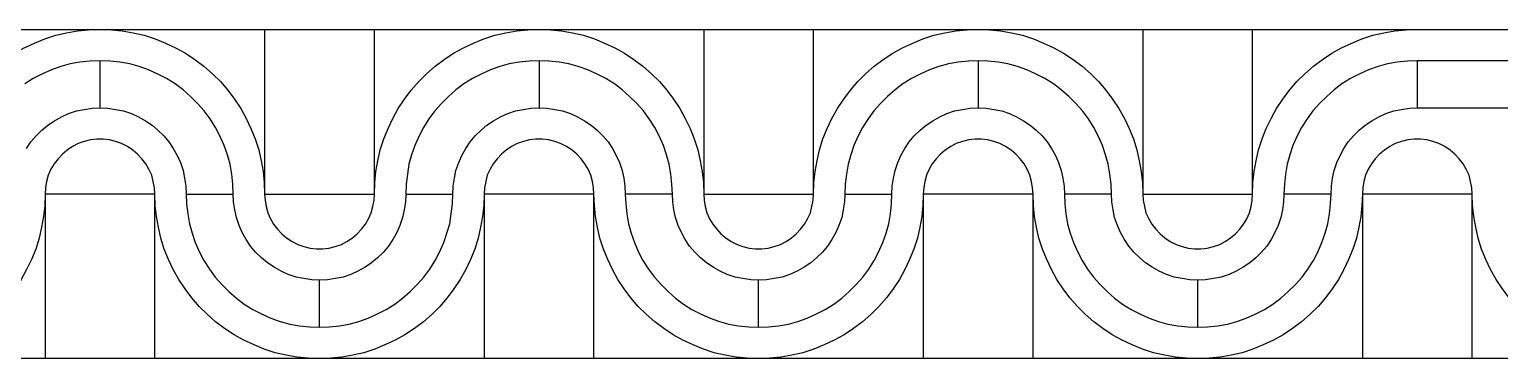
# Model space of a CAD drawing. Extents: x 190.8 to 267.1, y 124 to 174.8.
# Drawn here: x 225.69 to 226.627, y 139.376 to 139.586 of the extents above; entities that cross this region are included whole.
import ezdxf

# ---------------------------------------------------------------- set-up
doc = ezdxf.new("R2010")
doc.units = 0
doc.header["$MEASUREMENT"] = 0

msp = doc.modelspace()

# ---------------------------------------------------------------- linework, layer by layer
msp.add_line((224.54463, 139.58555), (226.67133, 139.58555))
for points in [[(225.62963, 139.48055), (225.62988, 139.4878), (225.63063, 139.4948), (225.63188, 139.5018), (225.63338, 139.5088), (225.63563, 139.5158), (225.63838, 139.5223), (225.64138, 139.5288), (225.64488, 139.53505), (225.64888, 139.54105), (225.65313, 139.5468), (225.65788, 139.5523), (225.66288, 139.5573), (225.66838, 139.56205), (225.67413, 139.5663), (225.68013, 139.5703), (225.68638, 139.5738), (225.69288, 139.5768), (225.69938, 139.57955), (225.70638, 139.5818), (225.71338, 139.5833), (225.72038, 139.58455), (225.72738, 139.5853), (225.73463, 139.58555)], [(225.73463, 139.58555), (225.74188, 139.5853), (225.74888, 139.58455), (225.75588, 139.5833), (225.76288, 139.5818), (225.76988, 139.57955), (225.77638, 139.5768), (225.78288, 139.5738), (225.78913, 139.5703), (225.79513, 139.5663), (225.80088, 139.56205), (225.80638, 139.5573), (225.81138, 139.5523), (225.81613, 139.5468), (225.82038, 139.54105), (225.82438, 139.53505), (225.82788, 139.5288), (225.83088, 139.5223), (225.83363, 139.5158), (225.83588, 139.5088), (225.83738, 139.5018), (225.83863, 139.4948), (225.83938, 139.4878), (225.83963, 139.48055)], [(225.83963, 139.58555), (225.83963, 139.48055), (225.90963, 139.48055), (225.90963, 139.58555)], [(225.90963, 139.48055), (225.90988, 139.4878), (225.91063, 139.4948), (225.91188, 139.5018), (225.91338, 139.5088), (225.91563, 139.5158), (225.91838, 139.5223), (225.92138, 139.5288), (225.92488, 139.53505), (225.92888, 139.54105), (225.93313, 139.5468), (225.93788, 139.5523), (225.94288, 139.5573), (225.94838, 139.56205), (225.95413, 139.5663), (225.96013, 139.5703), (225.96638, 139.5738), (225.97288, 139.5768), (225.97938, 139.57955), (225.98638, 139.5818), (225.99338, 139.5833), (226.00038, 139.58455), (226.00738, 139.5853), (226.01463, 139.58555)], [(226.01463, 139.58555), (226.02188, 139.5853), (226.02888, 139.58455), (226.03588, 139.5833), (226.04288, 139.5818), (226.04988, 139.57955), (226.05638, 139.5768), (226.06288, 139.5738), (226.06913, 139.5703), (226.07513, 139.5663), (226.08088, 139.56205), (226.08638, 139.5573), (226.09138, 139.5523), (226.09613, 139.5468), (226.10038, 139.54105), (226.10438, 139.53505), (226.10788, 139.5288), (226.11088, 139.5223), (226.11363, 139.5158), (226.11588, 139.5088), (226.11738, 139.5018), (226.11863, 139.4948), (226.11938, 139.4878), (226.11963, 139.48055)], [(226.11963, 139.58555), (226.11963, 139.48055), (226.18963, 139.48055), (226.18963, 139.58555)], [(226.18963, 139.48055), (226.18988, 139.4878), (226.19063, 139.4948), (226.19188, 139.5018), (226.19338, 139.5088), (226.19563, 139.5158), (226.19838, 139.5223), (226.20138, 139.5288), (226.20488, 139.53505), (226.20888, 139.54105), (226.21313, 139.5468), (226.21788, 139.5523), (226.22288, 139.5573), (226.22838, 139.56205), (226.23413, 139.5663), (226.24013, 139.5703), (226.24638, 139.5738), (226.25288, 139.5768), (226.25938, 139.57955), (226.26638, 139.5818), (226.27338, 139.5833), (226.28038, 139.58455), (226.28738, 139.5853), (226.29463, 139.58555)], [(226.29463, 139.58555), (226.30188, 139.5853), (226.30888, 139.58455), (226.31588, 139.5833), (226.32288, 139.5818), (226.32988, 139.57955), (226.33638, 139.5768), (226.34288, 139.5738), (226.34913, 139.5703), (226.35513, 139.5663), (226.36088, 139.56205), (226.36638, 139.5573), (226.37138, 139.5523), (226.37613, 139.5468), (226.38038, 139.54105), (226.38438, 139.53505), (226.38788, 139.5288), (226.39088, 139.5223), (226.39363, 139.5158), (226.39588, 139.5088), (226.39738, 139.5018), (226.39863, 139.4948), (226.39938, 139.4878), (226.39963, 139.48055)], [(226.39963, 139.58555), (226.39963, 139.48055), (226.46963, 139.48055), (226.46963, 139.58555)], [(226.46963, 139.48055), (226.46988, 139.4878), (226.47063, 139.4948), (226.47188, 139.5018), (226.47338, 139.5088), (226.47563, 139.5158), (226.47838, 139.5223), (226.48138, 139.5288), (226.48488, 139.53505), (226.48888, 139.54105), (226.49313, 139.5468), (226.49788, 139.5523), (226.50288, 139.5573), (226.50838, 139.56205), (226.51413, 139.5663), (226.52013, 139.5703), (226.52638, 139.5738), (226.53288, 139.5768), (226.53938, 139.57955), (226.54638, 139.5818), (226.55338, 139.5833), (226.56038, 139.58455), (226.56738, 139.5853), (226.57463, 139.58555)], [(225.73463, 139.56555), (225.72838, 139.5653), (225.72188, 139.56455), (225.71563, 139.56355), (225.70963, 139.5618), (225.70363, 139.5598), (225.69763, 139.55705), (225.69213, 139.5543), (225.68663, 139.5508)], [(226.01463, 139.56555), (226.00838, 139.5653), (226.00188, 139.56455), (225.99563, 139.56355), (225.98963, 139.5618), (225.98363, 139.5598), (225.97763, 139.55705), (225.97213, 139.5543), (225.96663, 139.5508), (225.96163, 139.54705), (225.95688, 139.5428), (225.95238, 139.5383), (225.94813, 139.53355), (225.94438, 139.52855), (225.94088, 139.52305), (225.93813, 139.51755), (225.93538, 139.51155), (225.93338, 139.50555), (225.93163, 139.49955), (225.93063, 139.4933), (225.92988, 139.4868), (225.92963, 139.48055), (225.95963, 139.48055), (225.95988, 139.48555), (225.96063, 139.49055), (225.96163, 139.49555), (225.96338, 139.50055), (225.96538, 139.50505), (225.96788, 139.50955), (225.97063, 139.5138), (225.97388, 139.51755), (225.97763, 139.5213), (225.98138, 139.52455), (225.98563, 139.5273), (225.99013, 139.5298), (225.99463, 139.5318), (225.99963, 139.53355), (226.00463, 139.53455), (226.00963, 139.5353), (226.01463, 139.53555)], [(226.09963, 139.48055), (226.09938, 139.4868), (226.09863, 139.4933), (226.09763, 139.49955), (226.09588, 139.50555), (226.09388, 139.51155), (226.09113, 139.51755), (226.08838, 139.52305), (226.08488, 139.52855), (226.08113, 139.53355), (226.07688, 139.5383), (226.07238, 139.5428), (226.06763, 139.54705), (226.06263, 139.5508), (226.05713, 139.5543), (226.05163, 139.55705), (226.04563, 139.5598), (226.03963, 139.5618), (226.03363, 139.56355), (226.02738, 139.56455), (226.02088, 139.5653), (226.01463, 139.56555), (226.01463, 139.53555), (226.01963, 139.5353), (226.02463, 139.53455), (226.02963, 139.53355), (226.03463, 139.5318), (226.03913, 139.5298), (226.04363, 139.5273), (226.04788, 139.52455), (226.05163, 139.5213), (226.05538, 139.51755), (226.05863, 139.5138), (226.06138, 139.50955), (226.06388, 139.50505), (226.06588, 139.50055), (226.06763, 139.49555), (226.06863, 139.49055), (226.06938, 139.48555), (226.06963, 139.48055)], [(226.29463, 139.56555), (226.28838, 139.5653), (226.28188, 139.56455), (226.27563, 139.56355), (226.26963, 139.5618), (226.26363, 139.5598), (226.25763, 139.55705), (226.25213, 139.5543), (226.24663, 139.5508), (226.24163, 139.54705), (226.23688, 139.5428), (226.23238, 139.5383), (226.22813, 139.53355), (226.22438, 139.52855), (226.22088, 139.52305), (226.21813, 139.51755), (226.21538, 139.51155), (226.21338, 139.50555), (226.21163, 139.49955), (226.21063, 139.4933), (226.20988, 139.4868), (226.20963, 139.48055), (226.23963, 139.48055), (226.23988, 139.48555), (226.24063, 139.49055), (226.24163, 139.49555), (226.24338, 139.50055), (226.24538, 139.50505), (226.24788, 139.50955), (226.25063, 139.5138), (226.25388, 139.51755), (226.25763, 139.5213), (226.26138, 139.52455), (226.26563, 139.5273), (226.27013, 139.5298), (226.27463, 139.5318), (226.27963, 139.53355), (226.28463, 139.53455), (226.28963, 139.5353), (226.29463, 139.53555)], [(226.37963, 139.48055), (226.37938, 139.4868), (226.37863, 139.4933), (226.37763, 139.49955), (226.37588, 139.50555), (226.37388, 139.51155), (226.37113, 139.51755), (226.36838, 139.52305), (226.36488, 139.52855), (226.36113, 139.53355), (226.35688, 139.5383), (226.35238, 139.5428), (226.34763, 139.54705), (226.34263, 139.5508), (226.33713, 139.5543), (226.33163, 139.55705), (226.32563, 139.5598), (226.31963, 139.5618), (226.31363, 139.56355), (226.30738, 139.56455), (226.30088, 139.5653), (226.29463, 139.56555), (226.29463, 139.53555), (226.29963, 139.5353), (226.30463, 139.53455), (226.30963, 139.53355), (226.31463, 139.5318), (226.31913, 139.5298), (226.32363, 139.5273), (226.32788, 139.52455), (226.33163, 139.5213), (226.33538, 139.51755), (226.33863, 139.5138), (226.34138, 139.50955), (226.34388, 139.50505), (226.34588, 139.50055), (226.34763, 139.49555), (226.34863, 139.49055), (226.34938, 139.48555), (226.34963, 139.48055)], [(226.57463, 139.56555), (226.56838, 139.5653), (226.56188, 139.56455), (226.55563, 139.56355), (226.54963, 139.5618), (226.54363, 139.5598), (226.53763, 139.55705), (226.53213, 139.5543), (226.52663, 139.5508), (226.52163, 139.54705), (226.51688, 139.5428), (226.51238, 139.5383), (226.50813, 139.53355), (226.50438, 139.52855), (226.50088, 139.52305), (226.49813, 139.51755), (226.49538, 139.51155), (226.49338, 139.50555), (226.49163, 139.49955), (226.49063, 139.4933), (226.48988, 139.4868), (226.48963, 139.48055)], [(225.68788, 139.50955), (225.69063, 139.5138), (225.69388, 139.51755), (225.69763, 139.5213), (225.70138, 139.52455), (225.70563, 139.5273), (225.71013, 139.5298), (225.71463, 139.5318), (225.71963, 139.53355), (225.72463, 139.53455), (225.72963, 139.5353), (225.73463, 139.53555)], [(226.51963, 139.48055), (226.51988, 139.48555), (226.52063, 139.49055), (226.52163, 139.49555), (226.52338, 139.50055), (226.52538, 139.50505), (226.52788, 139.50955), (226.53063, 139.5138), (226.53388, 139.51755), (226.53763, 139.5213), (226.54138, 139.52455), (226.54563, 139.5273), (226.55013, 139.5298), (226.55463, 139.5318), (226.55963, 139.53355), (226.56463, 139.53455), (226.56963, 139.5353), (226.57463, 139.53555)], [(225.76963, 139.48055), (225.76938, 139.48455), (225.76863, 139.48855), (225.76763, 139.49255), (225.76588, 139.4963), (225.76388, 139.4998), (225.76138, 139.50305), (225.75863, 139.50605), (225.75563, 139.50855), (225.75213, 139.5108), (225.74838, 139.5128), (225.74463, 139.51405), (225.74063, 139.51505), (225.73663, 139.51555), (225.73263, 139.51555), (225.72863, 139.51505), (225.72463, 139.51405), (225.72063, 139.5128), (225.71713, 139.5108), (225.71363, 139.50855), (225.71063, 139.50605), (225.70788, 139.50305), (225.70538, 139.4998), (225.70338, 139.4963), (225.70163, 139.49255), (225.70063, 139.48855), (225.69988, 139.48455), (225.69963, 139.48055)], [(226.04963, 139.48055), (226.04938, 139.48455), (226.04863, 139.48855), (226.04763, 139.49255), (226.04588, 139.4963), (226.04388, 139.4998), (226.04138, 139.50305), (226.03863, 139.50605), (226.03563, 139.50855), (226.03213, 139.5108), (226.02838, 139.5128), (226.02463, 139.51405), (226.02063, 139.51505), (226.01663, 139.51555), (226.01263, 139.51555), (226.00863, 139.51505), (226.00463, 139.51405), (226.00063, 139.5128), (225.99713, 139.5108), (225.99363, 139.50855), (225.99063, 139.50605), (225.98788, 139.50305), (225.98538, 139.4998), (225.98338, 139.4963), (225.98163, 139.49255), (225.98063, 139.48855), (225.97988, 139.48455), (225.97963, 139.48055)], [(226.32963, 139.48055), (226.32938, 139.48455), (226.32863, 139.48855), (226.32763, 139.49255), (226.32588, 139.4963), (226.32388, 139.4998), (226.32138, 139.50305), (226.31863, 139.50605), (226.31563, 139.50855), (226.31213, 139.5108), (226.30838, 139.5128), (226.30463, 139.51405), (226.30063, 139.51505), (226.29663, 139.51555), (226.29263, 139.51555), (226.28863, 139.51505), (226.28463, 139.51405), (226.28063, 139.5128), (226.27713, 139.5108), (226.27363, 139.50855), (226.27063, 139.50605), (226.26788, 139.50305), (226.26538, 139.4998), (226.26338, 139.4963), (226.26163, 139.49255), (226.26063, 139.48855), (226.25988, 139.48455), (226.25963, 139.48055)], [(226.60963, 139.48055), (226.60938, 139.48455), (226.60863, 139.48855), (226.60763, 139.49255), (226.60588, 139.4963), (226.60388, 139.4998), (226.60138, 139.50305), (226.59863, 139.50605), (226.59563, 139.50855), (226.59213, 139.5108), (226.58838, 139.5128), (226.58463, 139.51405), (226.58063, 139.51505), (226.57663, 139.51555), (226.57263, 139.51555), (226.56863, 139.51505), (226.56463, 139.51405), (226.56063, 139.5128), (226.55713, 139.5108), (226.55363, 139.50855), (226.55063, 139.50605), (226.54788, 139.50305), (226.54538, 139.4998), (226.54338, 139.4963), (226.54163, 139.49255), (226.54063, 139.48855), (226.53988, 139.48455), (226.53963, 139.48055)], [(225.69963, 139.48055), (225.69938, 139.4733), (225.69863, 139.4663), (225.69738, 139.4593), (225.69588, 139.4523), (225.69363, 139.4453), (225.69088, 139.4388), (225.68788, 139.4323), (225.68438, 139.42605), (225.68038, 139.42005), (225.67613, 139.4143), (225.67138, 139.4088), (225.66638, 139.4038), (225.66088, 139.39905), (225.65513, 139.3948), (225.64913, 139.3908), (225.64288, 139.3873), (225.63638, 139.3843), (225.62988, 139.38155), (225.62288, 139.3793), (225.61588, 139.3778), (225.60888, 139.37655), (225.60188, 139.3758), (225.59463, 139.37555)], [(225.76963, 139.37555), (225.76963, 139.48055), (225.69963, 139.48055), (225.69963, 139.37555)], [(225.87463, 139.37555), (225.86738, 139.3758), (225.86038, 139.37655), (225.85338, 139.3778), (225.84638, 139.3793), (225.83938, 139.38155), (225.83288, 139.3843), (225.82638, 139.3873), (225.82013, 139.3908), (225.81413, 139.3948), (225.80838, 139.39905), (225.80288, 139.4038), (225.79788, 139.4088), (225.79313, 139.4143), (225.78888, 139.42005), (225.78488, 139.42605), (225.78138, 139.4323), (225.77838, 139.4388), (225.77563, 139.4453), (225.77338, 139.4523), (225.77188, 139.4593), (225.77063, 139.4663), (225.76988, 139.4733), (225.76963, 139.48055)], [(225.78963, 139.48055), (225.78988, 139.4743), (225.79063, 139.4678), (225.79163, 139.46155), (225.79338, 139.45555), (225.79538, 139.44955), (225.79813, 139.44355), (225.80088, 139.43805), (225.80438, 139.43255), (225.80813, 139.42755), (225.81238, 139.4228), (225.81688, 139.4183), (225.82163, 139.41405), (225.82663, 139.4103), (225.83213, 139.4068), (225.83763, 139.40405), (225.84363, 139.4013), (225.84963, 139.3993), (225.85563, 139.39755), (225.86188, 139.39655), (225.86838, 139.3958), (225.87463, 139.39555), (225.87463, 139.42555), (225.86963, 139.4258), (225.86463, 139.42655), (225.85963, 139.42755), (225.85463, 139.4293), (225.85013, 139.4313), (225.84563, 139.4338), (225.84138, 139.43655), (225.83763, 139.4398), (225.83388, 139.44355), (225.83063, 139.4473), (225.82788, 139.45155), (225.82538, 139.45605), (225.82338, 139.46055), (225.82163, 139.46555), (225.82063, 139.47055), (225.81988, 139.47555), (225.81963, 139.48055)], [(225.83963, 139.48055), (225.83988, 139.47655), (225.84063, 139.47255), (225.84163, 139.46855), (225.84338, 139.4648), (225.84538, 139.4613), (225.84788, 139.45805), (225.85063, 139.45505), (225.85363, 139.45255), (225.85713, 139.4503), (225.86088, 139.4483), (225.86463, 139.44705), (225.86863, 139.44605), (225.87263, 139.44555), (225.87663, 139.44555), (225.88063, 139.44605), (225.88463, 139.44705), (225.88863, 139.4483), (225.89213, 139.4503), (225.89563, 139.45255), (225.89863, 139.45505), (225.90138, 139.45805), (225.90388, 139.4613), (225.90588, 139.4648), (225.90763, 139.46855), (225.90863, 139.47255), (225.90938, 139.47655), (225.90963, 139.48055)], [(225.92963, 139.48055), (225.92938, 139.47555), (225.92863, 139.47055), (225.92763, 139.46555), (225.92588, 139.46055), (225.92388, 139.45605), (225.92138, 139.45155), (225.91863, 139.4473), (225.91538, 139.44355), (225.91163, 139.4398), (225.90788, 139.43655), (225.90363, 139.4338), (225.89913, 139.4313), (225.89463, 139.4293), (225.88963, 139.42755), (225.88463, 139.42655), (225.87963, 139.4258), (225.87463, 139.42555)], [(225.97963, 139.48055), (225.97938, 139.4733), (225.97863, 139.4663), (225.97738, 139.4593), (225.97588, 139.4523), (225.97363, 139.4453), (225.97088, 139.4388), (225.96788, 139.4323), (225.96438, 139.42605), (225.96038, 139.42005), (225.95613, 139.4143), (225.95138, 139.4088), (225.94638, 139.4038), (225.94088, 139.39905), (225.93513, 139.3948), (225.92913, 139.3908), (225.92288, 139.3873), (225.91638, 139.3843), (225.90988, 139.38155), (225.90288, 139.3793), (225.89588, 139.3778), (225.88888, 139.37655), (225.88188, 139.3758), (225.87463, 139.37555)], [(225.87463, 139.39555), (225.88088, 139.3958), (225.88738, 139.39655), (225.89363, 139.39755), (225.89963, 139.3993), (225.90563, 139.4013), (225.91163, 139.40405), (225.91713, 139.4068), (225.92263, 139.4103), (225.92763, 139.41405), (225.93238, 139.4183), (225.93688, 139.4228), (225.94113, 139.42755), (225.94488, 139.43255), (225.94838, 139.43805), (225.95113, 139.44355), (225.95388, 139.44955), (225.95588, 139.45555), (225.95763, 139.46155), (225.95863, 139.4678), (225.95938, 139.4743), (225.95963, 139.48055)], [(226.04963, 139.37555), (226.04963, 139.48055), (225.97963, 139.48055), (225.97963, 139.37555)], [(226.15463, 139.37555), (226.14738, 139.3758), (226.14038, 139.37655), (226.13338, 139.3778), (226.12638, 139.3793), (226.11938, 139.38155), (226.11288, 139.3843), (226.10638, 139.3873), (226.10013, 139.3908), (226.09413, 139.3948), (226.08838, 139.39905), (226.08288, 139.4038), (226.07788, 139.4088), (226.07313, 139.4143), (226.06888, 139.42005), (226.06488, 139.42605), (226.06138, 139.4323), (226.05838, 139.4388), (226.05563, 139.4453), (226.05338, 139.4523), (226.05188, 139.4593), (226.05063, 139.4663), (226.04988, 139.4733), (226.04963, 139.48055)], [(226.11963, 139.48055), (226.11988, 139.47655), (226.12063, 139.47255), (226.12163, 139.46855), (226.12338, 139.4648), (226.12538, 139.4613), (226.12788, 139.45805), (226.13063, 139.45505), (226.13363, 139.45255), (226.13713, 139.4503), (226.14088, 139.4483), (226.14463, 139.44705), (226.14863, 139.44605), (226.15263, 139.44555), (226.15663, 139.44555), (226.16063, 139.44605), (226.16463, 139.44705), (226.16863, 139.4483), (226.17213, 139.4503), (226.17563, 139.45255), (226.17863, 139.45505), (226.18138, 139.45805), (226.18388, 139.4613), (226.18588, 139.4648), (226.18763, 139.46855), (226.18863, 139.47255), (226.18938, 139.47655), (226.18963, 139.48055)], [(226.20963, 139.48055), (226.20938, 139.47555), (226.20863, 139.47055), (226.20763, 139.46555), (226.20588, 139.46055), (226.20388, 139.45605), (226.20138, 139.45155), (226.19863, 139.4473), (226.19538, 139.44355), (226.19163, 139.4398), (226.18788, 139.43655), (226.18363, 139.4338), (226.17913, 139.4313), (226.17463, 139.4293), (226.16963, 139.42755), (226.16463, 139.42655), (226.15963, 139.4258), (226.15463, 139.42555)], [(226.25963, 139.48055), (226.25938, 139.4733), (226.25863, 139.4663), (226.25738, 139.4593), (226.25588, 139.4523), (226.25363, 139.4453), (226.25088, 139.4388), (226.24788, 139.4323), (226.24438, 139.42605), (226.24038, 139.42005), (226.23613, 139.4143), (226.23138, 139.4088), (226.22638, 139.4038), (226.22088, 139.39905), (226.21513, 139.3948), (226.20913, 139.3908), (226.20288, 139.3873), (226.19638, 139.3843), (226.18988, 139.38155), (226.18288, 139.3793), (226.17588, 139.3778), (226.16888, 139.37655), (226.16188, 139.3758), (226.15463, 139.37555)], [(226.15463, 139.39555), (226.16088, 139.3958), (226.16738, 139.39655), (226.17363, 139.39755), (226.17963, 139.3993), (226.18563, 139.4013), (226.19163, 139.40405), (226.19713, 139.4068), (226.20263, 139.4103), (226.20763, 139.41405), (226.21238, 139.4183), (226.21688, 139.4228), (226.22113, 139.42755), (226.22488, 139.43255), (226.22838, 139.43805), (226.23113, 139.44355), (226.23388, 139.44955), (226.23588, 139.45555), (226.23763, 139.46155), (226.23863, 139.4678), (226.23938, 139.4743), (226.23963, 139.48055)], [(226.32963, 139.37555), (226.32963, 139.48055), (226.25963, 139.48055), (226.25963, 139.37555)], [(226.43463, 139.37555), (226.42738, 139.3758), (226.42038, 139.37655), (226.41338, 139.3778), (226.40638, 139.3793), (226.39938, 139.38155), (226.39288, 139.3843), (226.38638, 139.3873), (226.38013, 139.3908), (226.37413, 139.3948), (226.36838, 139.39905), (226.36288, 139.4038), (226.35788, 139.4088), (226.35313, 139.4143), (226.34888, 139.42005), (226.34488, 139.42605), (226.34138, 139.4323), (226.33838, 139.4388), (226.33563, 139.4453), (226.33338, 139.4523), (226.33188, 139.4593), (226.33063, 139.4663), (226.32988, 139.4733), (226.32963, 139.48055)], [(226.39963, 139.48055), (226.39988, 139.47655), (226.40063, 139.47255), (226.40163, 139.46855), (226.40338, 139.4648), (226.40538, 139.4613), (226.40788, 139.45805), (226.41063, 139.45505), (226.41363, 139.45255), (226.41713, 139.4503), (226.42088, 139.4483), (226.42463, 139.44705), (226.42863, 139.44605), (226.43263, 139.44555), (226.43663, 139.44555), (226.44063, 139.44605), (226.44463, 139.44705), (226.44863, 139.4483), (226.45213, 139.4503), (226.45563, 139.45255), (226.45863, 139.45505), (226.46138, 139.45805), (226.46388, 139.4613), (226.46588, 139.4648), (226.46763, 139.46855), (226.46863, 139.47255), (226.46938, 139.47655), (226.46963, 139.48055)], [(226.43463, 139.39555), (226.44088, 139.3958), (226.44738, 139.39655), (226.45363, 139.39755), (226.45963, 139.3993), (226.46563, 139.4013), (226.47163, 139.40405), (226.47713, 139.4068), (226.48263, 139.4103), (226.48763, 139.41405), (226.49238, 139.4183), (226.49688, 139.4228), (226.50113, 139.42755), (226.50488, 139.43255), (226.50838, 139.43805), (226.51113, 139.44355), (226.51388, 139.44955), (226.51588, 139.45555), (226.51763, 139.46155), (226.51863, 139.4678), (226.51938, 139.4743), (226.51963, 139.48055), (226.48963, 139.48055), (226.48938, 139.47555), (226.48863, 139.47055), (226.48763, 139.46555), (226.48588, 139.46055), (226.48388, 139.45605), (226.48138, 139.45155), (226.47863, 139.4473), (226.47538, 139.44355), (226.47163, 139.4398), (226.46788, 139.43655), (226.46363, 139.4338), (226.45913, 139.4313), (226.45463, 139.4293), (226.44963, 139.42755), (226.44463, 139.42655), (226.43963, 139.4258), (226.43463, 139.42555)], [(226.53963, 139.48055), (226.53938, 139.4733), (226.53863, 139.4663), (226.53738, 139.4593), (226.53588, 139.4523), (226.53363, 139.4453), (226.53088, 139.4388), (226.52788, 139.4323), (226.52438, 139.42605), (226.52038, 139.42005), (226.51613, 139.4143), (226.51138, 139.4088), (226.50638, 139.4038), (226.50088, 139.39905), (226.49513, 139.3948), (226.48913, 139.3908), (226.48288, 139.3873), (226.47638, 139.3843), (226.46988, 139.38155), (226.46288, 139.3793), (226.45588, 139.3778), (226.44888, 139.37655), (226.44188, 139.3758), (226.43463, 139.37555)], [(226.60963, 139.37555), (226.60963, 139.48055), (226.53963, 139.48055), (226.53963, 139.37555)], [(226.64463, 139.40229), (226.64288, 139.4038), (226.63788, 139.4088), (226.63313, 139.4143), (226.62888, 139.42005), (226.62488, 139.42605), (226.62138, 139.4323), (226.61838, 139.4388), (226.61563, 139.4453), (226.61338, 139.4523), (226.61188, 139.4593), (226.61063, 139.4663), (226.60988, 139.4733), (226.60963, 139.48055)], [(226.64463, 139.37555), (224.54463, 139.37555)]]:
    msp.add_lwpolyline(points)
for points in [[(225.81963, 139.48055), (225.81938, 139.4868), (225.81863, 139.4933), (225.81763, 139.49955), (225.81588, 139.50555), (225.81388, 139.51155), (225.81113, 139.51755), (225.80838, 139.52305), (225.80488, 139.52855), (225.80113, 139.53355), (225.79688, 139.5383), (225.79238, 139.5428), (225.78763, 139.54705), (225.78263, 139.5508), (225.77713, 139.5543), (225.77163, 139.55705), (225.76563, 139.5598), (225.75963, 139.5618), (225.75363, 139.56355), (225.74738, 139.56455), (225.74088, 139.5653), (225.73463, 139.56555), (225.73463, 139.53555), (225.73963, 139.5353), (225.74463, 139.53455), (225.74963, 139.53355), (225.75463, 139.5318), (225.75913, 139.5298), (225.76363, 139.5273), (225.76788, 139.52455), (225.77163, 139.5213), (225.77538, 139.51755), (225.77863, 139.5138), (225.78138, 139.50955), (225.78388, 139.50505), (225.78588, 139.50055), (225.78763, 139.49555), (225.78863, 139.49055), (225.78938, 139.48555), (225.78963, 139.48055)], [(226.57463, 139.53555), (226.81463, 139.53555), (226.81463, 139.56555), (226.57463, 139.56555)], [(226.06963, 139.48055), (226.06988, 139.4743), (226.07063, 139.4678), (226.07163, 139.46155), (226.07338, 139.45555), (226.07538, 139.44955), (226.07813, 139.44355), (226.08088, 139.43805), (226.08438, 139.43255), (226.08813, 139.42755), (226.09238, 139.4228), (226.09688, 139.4183), (226.10163, 139.41405), (226.10663, 139.4103), (226.11213, 139.4068), (226.11763, 139.40405), (226.12363, 139.4013), (226.12963, 139.3993), (226.13563, 139.39755), (226.14188, 139.39655), (226.14838, 139.3958), (226.15463, 139.39555), (226.15463, 139.42555), (226.14963, 139.4258), (226.14463, 139.42655), (226.13963, 139.42755), (226.13463, 139.4293), (226.13013, 139.4313), (226.12563, 139.4338), (226.12138, 139.43655), (226.11763, 139.4398), (226.11388, 139.44355), (226.11063, 139.4473), (226.10788, 139.45155), (226.10538, 139.45605), (226.10338, 139.46055), (226.10163, 139.46555), (226.10063, 139.47055), (226.09988, 139.47555), (226.09963, 139.48055)], [(226.34963, 139.48055), (226.34988, 139.4743), (226.35063, 139.4678), (226.35163, 139.46155), (226.35338, 139.45555), (226.35538, 139.44955), (226.35813, 139.44355), (226.36088, 139.43805), (226.36438, 139.43255), (226.36813, 139.42755), (226.37238, 139.4228), (226.37688, 139.4183), (226.38163, 139.41405), (226.38663, 139.4103), (226.39213, 139.4068), (226.39763, 139.40405), (226.40363, 139.4013), (226.40963, 139.3993), (226.41563, 139.39755), (226.42188, 139.39655), (226.42838, 139.3958), (226.43463, 139.39555), (226.43463, 139.42555), (226.42963, 139.4258), (226.42463, 139.42655), (226.41963, 139.42755), (226.41463, 139.4293), (226.41013, 139.4313), (226.40563, 139.4338), (226.40138, 139.43655), (226.39763, 139.4398), (226.39388, 139.44355), (226.39063, 139.4473), (226.38788, 139.45155), (226.38538, 139.45605), (226.38338, 139.46055), (226.38163, 139.46555), (226.38063, 139.47055), (226.37988, 139.47555), (226.37963, 139.48055)]]:
    msp.add_lwpolyline(points, close=True)

doc.saveas('drawing.dxf')
